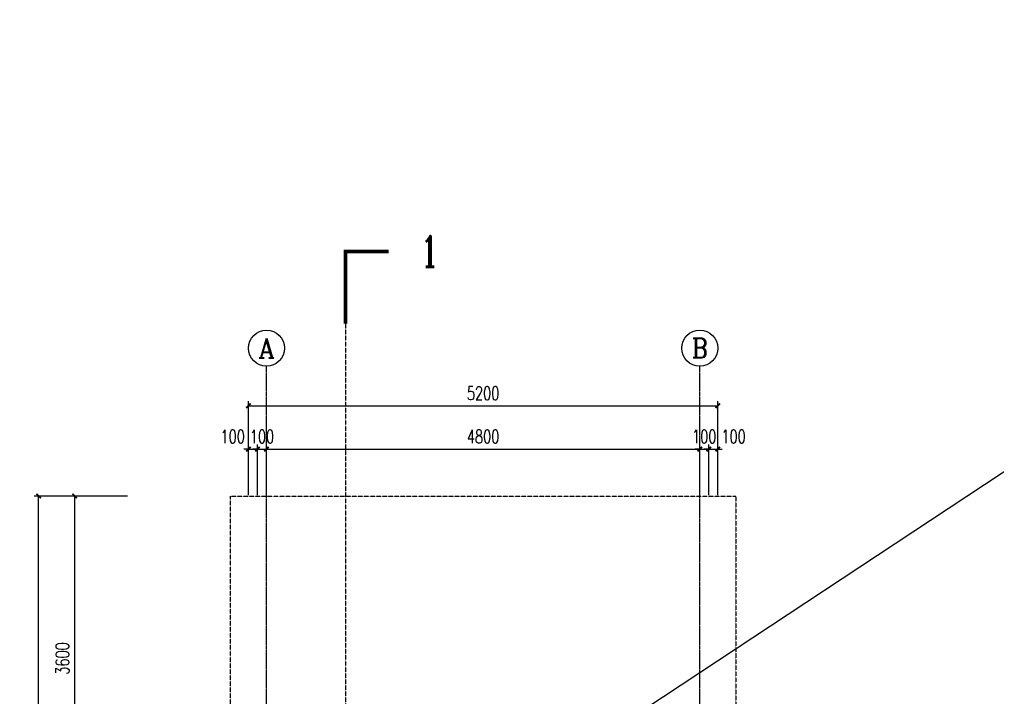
# Model space of a CAD drawing. Extents: x -954573 to 446329, y 489853 to 1226784.
# Drawn here: x -115190 to -104356, y 619338 to 626850 of the extents above; entities that cross this region are included whole.
import ezdxf
from ezdxf.enums import TextEntityAlignment as Align

# ---------------------------------------------------------------- set-up
doc = ezdxf.new("R2010")
doc.units = 0
doc.header["$LTSCALE"] = 10
doc.header["$MEASUREMENT"] = 0
doc.linetypes.add('10平面$0$DOTE', pattern=[2.42, 2, -0.2, 0.02, -0.2])
doc.linetypes.add('10平面$1$DASH', pattern=[0.35, 0.25, -0.1])
doc.layers.get('Defpoints').update_dxf_attribs({"color": 210})
for name, color, linetype in [('10平面$0$A-AXIS-D', 8, 'Continuous'), ('10平面$0$A-AXIS-DOTE', 8, '10平面$0$DOTE'), ('10平面$0$A-AXIS-SYMB', 8, 'Continuous'), ('10平面$0$A-LIN-V', 8, 'Continuous'), ('10平面$0$AS-WALL', 8, 'Continuous'), ('10平面$0$PUB_TEXT', 8, 'Continuous'), ('A-LIN-V', 9, 'Continuous'), ('建-引出', 3, 'Continuous')]:
    doc.layers.add(name, color=color, linetype=linetype)
doc.styles.add('10平面$0$_TCH_AXIS', font='COMPLEX', dxfattribs={"bigfont": 'GBCBIG'})
doc.styles.add('10平面$0$_TCH_DIM_T3', font='SIMPLEX', dxfattribs={"width": 0.705882, "bigfont": 'GBCBIG'})
doc.styles.add('10平面$0$_TCH_LABEL', font='COMPLEX', dxfattribs={"bigfont": 'GBCBIG'})
doc.dimstyles.new('10平面$0$_TCH_ARCH&&50', dxfattribs={"dimtxt": 148.75, "dimasz": 50, "dimexe": 50, "dimexo": 50, "dimgap": 63.125, "dimtad": 1, "dimdec": 0, "dimzin": 0, "dimdsep": 46, "dimtxsty": '10平面$0$_TCH_DIM_T3', "dimblk": '10平面$0$_ArchTick', "dimcen": 0.09, "dimclrt": 7, "dimazin": 2, "dimtfac": 1, "dimtdec": 0, "dimtix": 1, "dimtmove": 2, "dimatfit": 3, "dimfxl": 0, "dimtolj": 1, "dimtzin": 0, "dimarcsym": 0})

# ---------------------------------------------------------------- blocks, each defined once
blk = doc.blocks.new('10平面$0$_ArchTick')
at = {"color": 0, "linetype": 'ByBlock', "const_width": 0.4}
blk.add_lwpolyline([(-0.5, -0.5), (0.5, 0.5)], dxfattribs=at)
blk = doc.blocks.new('*D3143')
at = {"layer": '10平面$0$A-AXIS-D', "color": 0, "lineweight": -2}
for p, q in [((106744, -183250), (106108, -183250)), ((106158, -186850), (106158, -183250)), ((106744, -186850), (106108, -186850))]:
    blk.add_line(p, q, dxfattribs=at)
at = {"layer": 'Defpoints', "color": 0}
for p in [(106158, -183250), (106794, -183250), (106794, -186850)]:
    blk.add_point(p, dxfattribs=at)
at = {"layer": '10平面$0$A-AXIS-D', "color": 0, "lineweight": -2, "xscale": 50, "yscale": 50, "zscale": 50}
for p, rotation in [((106158, -183250), 90), ((106158, -186850), 270)]:
    blk.add_blockref('10平面$0$_ArchTick', p, dxfattribs=dict(at, rotation=rotation))
at = {"layer": '10平面$0$A-AXIS-D', "color": 7, "insert": (106021, -185050), "char_height": 148.8, "attachment_point": 5, "rotation": 90, "style": '10平面$0$_TCH_DIM_T3'}
blk.add_mtext('\\A1;3600', dxfattribs=at)
blk = doc.blocks.new('*D3148')
at = {"layer": '10平面$0$A-AXIS-D', "color": 0, "lineweight": -2}
for p, q in [((106744, -183250), (105708, -183250)), ((105758, -197500), (105758, -183250)), ((106744, -197500), (105708, -197500))]:
    blk.add_line(p, q, dxfattribs=at)
at = {"layer": 'Defpoints', "color": 0}
for p in [(105758, -183250), (106794, -183250), (106794, -197500)]:
    blk.add_point(p, dxfattribs=at)
at = {"layer": '10平面$0$A-AXIS-D', "color": 0, "lineweight": -2, "xscale": 50, "yscale": 50, "zscale": 50}
for p, rotation in [((105758, -183250), 90), ((105758, -197500), 270)]:
    blk.add_blockref('10平面$0$_ArchTick', p, dxfattribs=dict(at, rotation=rotation))
at = {"layer": '10平面$0$A-AXIS-D', "color": 7, "insert": (105621, -190375), "char_height": 148.8, "attachment_point": 5, "rotation": 90, "style": '10平面$0$_TCH_DIM_T3'}
blk.add_mtext('\\A1;14250', dxfattribs=at)
blk = doc.blocks.new('*D3149')
at = {"layer": '10平面$0$A-AXIS-D', "color": 0, "lineweight": -2}
for p, q in [((113182, -182729), (113132, -182729)), ((113182, -183240), (113182, -182679)), ((113182, -182729), (113282, -182729)), ((113282, -183240), (113282, -182679)), ((113282, -182729), (113332, -182729))]:
    blk.add_line(p, q, dxfattribs=at)
at = {"layer": 'Defpoints', "color": 0}
for p in [(113282, -182729), (113182, -183290), (113282, -183290)]:
    blk.add_point(p, dxfattribs=at)
at = {"layer": '10平面$0$A-AXIS-D', "color": 0, "lineweight": -2, "xscale": 50, "yscale": 50, "zscale": 50}
blk.add_blockref('10平面$0$_ArchTick', (113182, -182729), dxfattribs=at)
at = {"layer": '10平面$0$A-AXIS-D', "color": 0, "lineweight": -2, "xscale": 50, "yscale": 50, "zscale": 50, "rotation": 180}
blk.add_blockref('10平面$0$_ArchTick', (113282, -182729), dxfattribs=at)
at = {"layer": '10平面$0$A-AXIS-D', "color": 7, "insert": (113457, -182591), "char_height": 148.8, "attachment_point": 5, "style": '10平面$0$_TCH_DIM_T3'}
blk.add_mtext('\\A1;100', dxfattribs=at)
blk = doc.blocks.new('*D3150')
at = {"layer": '10平面$0$A-AXIS-D', "color": 0, "lineweight": -2}
for p, q in [((113082, -182729), (113032, -182729)), ((113082, -183240), (113082, -182679)), ((113082, -182729), (113182, -182729)), ((113182, -183240), (113182, -182679)), ((113182, -182729), (113232, -182729))]:
    blk.add_line(p, q, dxfattribs=at)
at = {"layer": 'Defpoints', "color": 0}
for p in [(113182, -182729), (113082, -183290), (113182, -183290)]:
    blk.add_point(p, dxfattribs=at)
at = {"layer": '10平面$0$A-AXIS-D', "color": 0, "lineweight": -2, "xscale": 50, "yscale": 50, "zscale": 50}
blk.add_blockref('10平面$0$_ArchTick', (113082, -182729), dxfattribs=at)
at = {"layer": '10平面$0$A-AXIS-D', "color": 0, "lineweight": -2, "xscale": 50, "yscale": 50, "zscale": 50, "rotation": 180}
blk.add_blockref('10平面$0$_ArchTick', (113182, -182729), dxfattribs=at)
at = {"layer": '10平面$0$A-AXIS-D', "color": 7, "insert": (113132, -182591), "char_height": 148.8, "attachment_point": 5, "style": '10平面$0$_TCH_DIM_T3'}
blk.add_mtext('\\A1;100', dxfattribs=at)
blk = doc.blocks.new('*D3151')
at = {"layer": '10平面$0$A-AXIS-D', "color": 0, "lineweight": -2}
for p, q in [((108282, -183240), (108282, -182679)), ((108282, -182729), (113082, -182729)), ((113082, -183240), (113082, -182679))]:
    blk.add_line(p, q, dxfattribs=at)
at = {"layer": 'Defpoints', "color": 0}
for p in [(113082, -182729), (108282, -183290), (113082, -183290)]:
    blk.add_point(p, dxfattribs=at)
at = {"layer": '10平面$0$A-AXIS-D', "color": 0, "lineweight": -2, "xscale": 50, "yscale": 50, "zscale": 50, "rotation": 180}
blk.add_blockref('10平面$0$_ArchTick', (108282, -182729), dxfattribs=at)
at = {"layer": '10平面$0$A-AXIS-D', "color": 0, "lineweight": -2, "xscale": 50, "yscale": 50, "zscale": 50}
blk.add_blockref('10平面$0$_ArchTick', (113082, -182729), dxfattribs=at)
at = {"layer": '10平面$0$A-AXIS-D', "color": 7, "insert": (110682, -182591), "char_height": 148.8, "attachment_point": 5, "style": '10平面$0$_TCH_DIM_T3'}
blk.add_mtext('\\A1;4800', dxfattribs=at)
blk = doc.blocks.new('*D3152')
at = {"layer": '10平面$0$A-AXIS-D', "color": 0, "lineweight": -2}
for p, q in [((108182, -182729), (108132, -182729)), ((108182, -183240), (108182, -182679)), ((108182, -182729), (108282, -182729)), ((108282, -183240), (108282, -182679)), ((108282, -182729), (108332, -182729))]:
    blk.add_line(p, q, dxfattribs=at)
at = {"layer": 'Defpoints', "color": 0}
for p in [(108282, -182729), (108182, -183290), (108282, -183290)]:
    blk.add_point(p, dxfattribs=at)
at = {"layer": '10平面$0$A-AXIS-D', "color": 0, "lineweight": -2, "xscale": 50, "yscale": 50, "zscale": 50}
blk.add_blockref('10平面$0$_ArchTick', (108182, -182729), dxfattribs=at)
at = {"layer": '10平面$0$A-AXIS-D', "color": 0, "lineweight": -2, "xscale": 50, "yscale": 50, "zscale": 50, "rotation": 180}
blk.add_blockref('10平面$0$_ArchTick', (108282, -182729), dxfattribs=at)
at = {"layer": '10平面$0$A-AXIS-D', "color": 7, "insert": (108232, -182591), "char_height": 148.8, "attachment_point": 5, "style": '10平面$0$_TCH_DIM_T3'}
blk.add_mtext('\\A1;100', dxfattribs=at)
blk = doc.blocks.new('*D3153')
at = {"layer": '10平面$0$A-AXIS-D', "color": 0, "lineweight": -2}
for p, q in [((108083, -182729), (108033, -182729)), ((108083, -183240), (108083, -182679)), ((108083, -182729), (108182, -182729)), ((108182, -183240), (108182, -182679)), ((108182, -182729), (108232, -182729))]:
    blk.add_line(p, q, dxfattribs=at)
at = {"layer": 'Defpoints', "color": 0}
for p in [(108182, -182729), (108083, -183290), (108182, -183290)]:
    blk.add_point(p, dxfattribs=at)
at = {"layer": '10平面$0$A-AXIS-D', "color": 0, "lineweight": -2, "xscale": 50, "yscale": 50, "zscale": 50}
blk.add_blockref('10平面$0$_ArchTick', (108083, -182729), dxfattribs=at)
at = {"layer": '10平面$0$A-AXIS-D', "color": 0, "lineweight": -2, "xscale": 50, "yscale": 50, "zscale": 50, "rotation": 180}
blk.add_blockref('10平面$0$_ArchTick', (108182, -182729), dxfattribs=at)
at = {"layer": '10平面$0$A-AXIS-D', "color": 7, "insert": (107908, -182591), "char_height": 148.8, "attachment_point": 5, "style": '10平面$0$_TCH_DIM_T3'}
blk.add_mtext('\\A1;100', dxfattribs=at)
blk = doc.blocks.new('*D3154')
at = {"layer": '10平面$0$A-AXIS-D', "color": 0, "lineweight": -2}
for p, q in [((108083, -183240), (108083, -182199)), ((113282, -183240), (113282, -182199)), ((108083, -182249), (113282, -182249))]:
    blk.add_line(p, q, dxfattribs=at)
at = {"layer": 'Defpoints', "color": 0}
for p in [(113282, -182249), (108083, -183290), (113282, -183290)]:
    blk.add_point(p, dxfattribs=at)
at = {"layer": '10平面$0$A-AXIS-D', "color": 0, "lineweight": -2, "xscale": 50, "yscale": 50, "zscale": 50, "rotation": 180}
blk.add_blockref('10平面$0$_ArchTick', (108083, -182249), dxfattribs=at)
at = {"layer": '10平面$0$A-AXIS-D', "color": 0, "lineweight": -2, "xscale": 50, "yscale": 50, "zscale": 50}
blk.add_blockref('10平面$0$_ArchTick', (113282, -182249), dxfattribs=at)
at = {"layer": '10平面$0$A-AXIS-D', "color": 7, "insert": (110682, -182111), "char_height": 148.8, "attachment_point": 5, "style": '10平面$0$_TCH_DIM_T3'}
blk.add_mtext('\\A1;5200', dxfattribs=at)
blk = doc.blocks.new('10平面$0$42342343')
at = {"layer": '10平面$0$A-AXIS-SYMB', "linetype": '10平面$1$DASH'}
blk.add_line((-111580, 623480), (-111580, 605820), dxfattribs=at)
at = {"layer": '10平面$0$A-AXIS-SYMB', "const_width": 40}
blk.add_lwpolyline([(-111100, 624280), (-111580, 624280), (-111580, 623480)], dxfattribs=at)
at = {"layer": '10平面$0$AS-WALL', "linetype": '10平面$1$DASH'}
blk.add_lwpolyline([(-112854.2, 607320.3), (-112854.2, 621570), (-107254.2, 621570), (-107254.2, 607320.3)], close=True, dxfattribs=at)
at = {"layer": '10平面$0$PUB_TEXT', "style": '10平面$0$_TCH_LABEL', "width": 0.705882}
blk.add_text('1', height=340, dxfattribs=at).set_placement((-110751.4, 624110))
blk = doc.blocks.new('10平面$0$dote')
at = {"layer": '10平面$0$A-AXIS-D'}
for centre in [(108282.2, -181610.8), (113082.2, -181610.8)]:
    blk.add_circle(centre, 200, dxfattribs=at)
at = {"layer": '10平面$0$A-AXIS-DOTE'}
for p, q in [((108282.2, -199468.5), (108282.2, -181810.8)), ((113082.2, -199468.5), (113082.2, -181810.8))]:
    blk.add_line(p, q, dxfattribs=at)
at = {"layer": '10平面$0$PUB_TEXT', "style": '10平面$0$_TCH_AXIS'}
for s, height, p, p2 in [('A', 212.6, (108191.1, -181717.1), (108373.3, -181717.1)), ('B', 217.6, (112994.1, -181719.6), (113170.3, -181719.6))]:
    blk.add_text(s, height=height, dxfattribs=at).set_placement(p, p2, align=Align.FIT)
at = {"layer": '10平面$0$A-AXIS-D'}
for p1, p2, distance, picture, middle in [((108082.5, -183289.7), (113282.2, -183289.7), 1041.1, '*D3154', (110682.4, -182111.1)), ((108182.2, -183289.7), (108282.2, -183289.7), 561.1, '*D3152', (108232.2, -182591.1)), ((108282.2, -183289.7), (113082.2, -183289.7), 561.1, '*D3151', (110682.2, -182591.1)), ((113082.2, -183289.7), (113182.2, -183289.7), 561.1, '*D3150', (113132.2, -182591.1)), ((106794.2, -197499.7), (106794.2, -183250), 1036, '*D3148', (105620.7, -190374.8)), ((106794.2, -186850), (106794.2, -183250), 636, '*D3143', (106020.7, -185050))]:
    dim = blk.add_aligned_dim(p1=p1, p2=p2, distance=distance, dimstyle='10平面$0$_TCH_ARCH&&50', dxfattribs=at)
    dim.commit()
    dim.dimension.update_dxf_attribs({"geometry": picture, "text_midpoint": middle})
for base, p1, p2, picture, middle in [((108182.2, -182728.6), (108082.5, -183289.7), (108182.2, -183289.7), '*D3153', (107907.5, -182591.1)), ((113282.2, -182728.6), (113182.2, -183289.7), (113282.2, -183289.7), '*D3149', (113457.2, -182591.1))]:
    dim = blk.add_linear_dim(base=base, p1=p1, p2=p2, angle=0, dimstyle='10平面$0$_TCH_ARCH&&50', dxfattribs=at)
    dim.commit()
    dim.dimension.update_dxf_attribs({"geometry": picture, "text_midpoint": middle, "dimtype": 129})
blk = doc.blocks.new('10平面')
at = {"layer": '10平面$0$A-LIN-V'}
blk.add_blockref('10平面$0$42342343', (0, 0), dxfattribs=at)
at = {"layer": '10平面$0$AS-WALL'}
blk.add_blockref('10平面$0$dote', (-220736.4, 804820), dxfattribs=at)

msp = doc.modelspace()

# ---------------------------------------------------------------- block references
at = {"layer": 'A-LIN-V'}
msp.add_blockref('10平面', (0, 0), dxfattribs=at)

# ---------------------------------------------------------------- next in the draw order: linework, layer by layer
at = {"layer": '建-引出'}
msp.add_line((-111193.1, 617278.2), (-96700, 626850), dxfattribs=at)

doc.saveas('drawing.dxf')
